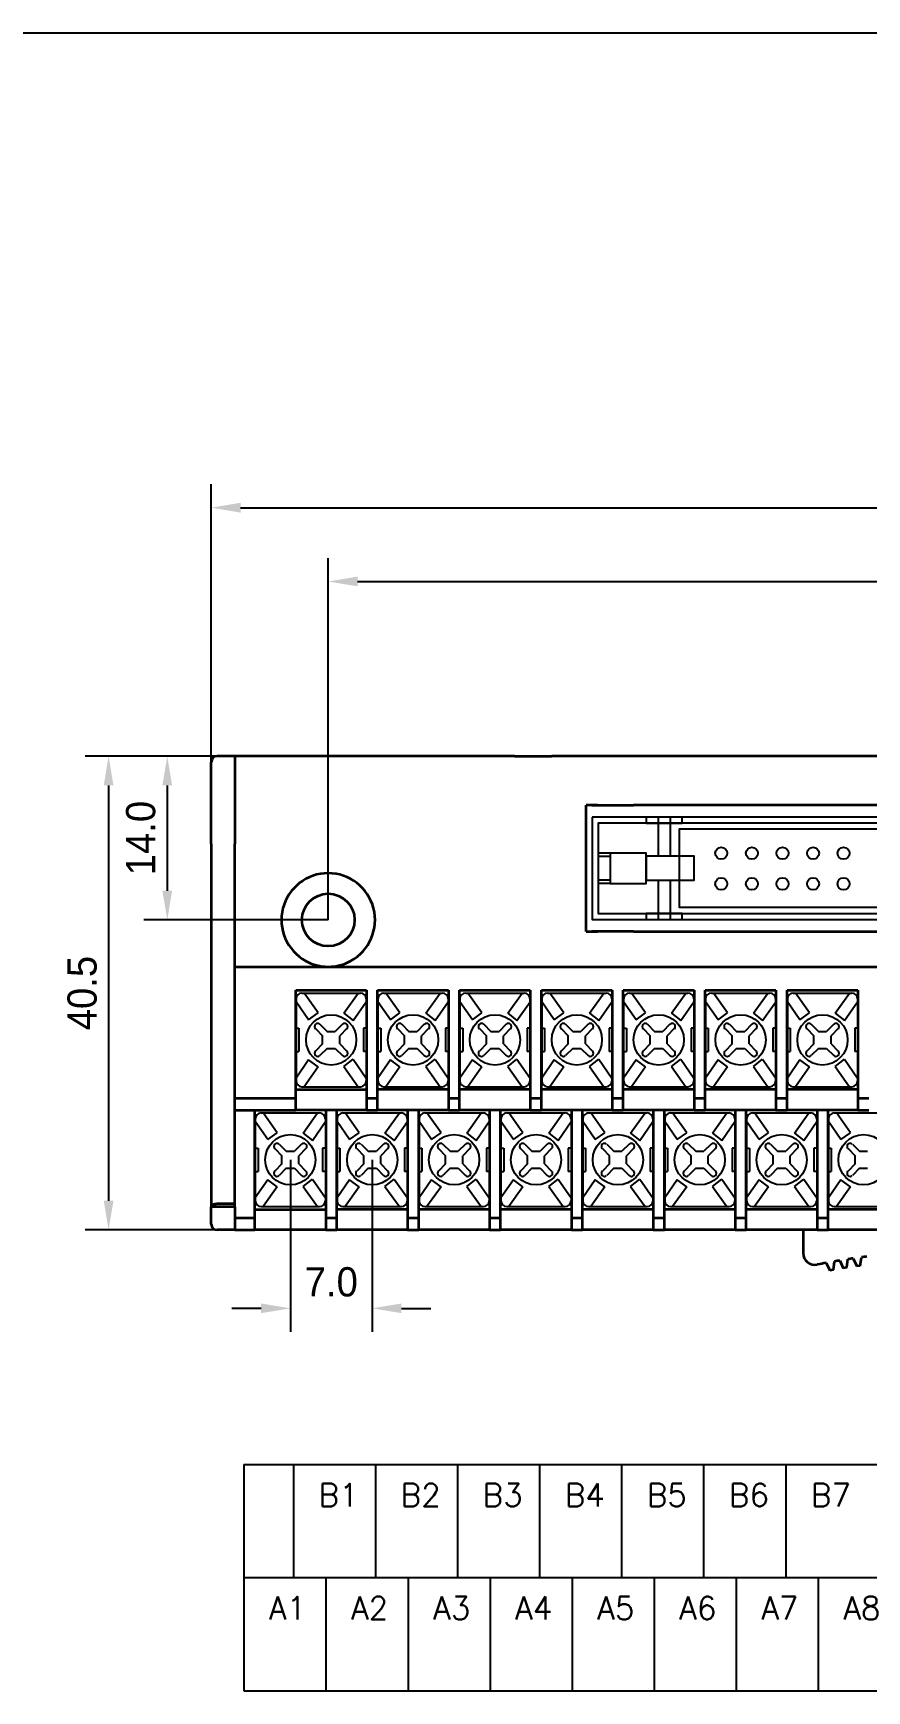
# Model space of a CAD drawing. Extents: x 295 to 2531, y 240 to 845.
# Drawn here: x 1308.7 to 1380, y 703 to 844.7 of the extents above; entities that cross this region are included whole.
import ezdxf

# ---------------------------------------------------------------- set-up
doc = ezdxf.new("R2010")
doc.units = 0
doc.header["$LTSCALE"] = 0.1
doc.layers.get('0').update_dxf_attribs({"linetype": 'CONTINUOUS'})
doc.layers.get('DEFPOINTS').update_dxf_attribs({"linetype": 'CONTINUOUS'})
doc.layers.add('S', color=3, linetype='CONTINUOUS')
doc.layers.add('SHEET', color=7, linetype='CONTINUOUS')
doc.layers.add('가시적인 것(ISO)', color=7, linetype='CONTINUOUS', lineweight=35)
doc.styles.get("Standard").update_dxf_attribs({"font": 'simplex.shx', "width": 0.9})
doc.styles.add('주 문자 (ISO)', font='')
doc.styles.get('주 문자 (ISO)').set_extended_font_data('Dotum')
doc.dimstyles.new('기본값 (ISO)', dxfattribs={"dimtxt": 2.5, "dimasz": 2.5, "dimexe": 2, "dimexo": 0, "dimgap": 1, "dimtad": 1, "dimdec": 1, "dimrnd": 1e-08, "dimzin": 0, "dimdsep": 46, "dimtxsty": '주 문자 (ISO)', "dimcen": 0.09, "dimdle": 10, "dimclrd": 1, "dimclre": 1, "dimclrt": 256, "dimadec": 1, "dimazin": 0, "dimtfac": 0.6, "dimtofl": 0, "dimtmove": 0, "dimatfit": 3, "dimfxl": 1, "dimtolj": 1, "dimtzin": 0, "dimlwd": -1, "dimlwe": -1, "dimarcsym": 0})

# ---------------------------------------------------------------- blocks, each defined once
blk = doc.blocks.new('*D52')
at = {"color": 1, "transparency": 16777216}
for p, q in [((1333.94, 768.85), (1333.94, 799.78)), ((1442.96, 768.85), (1442.96, 799.78)), ((1336.44, 797.78), (1440.46, 797.78))]:
    blk.add_line(p, q, dxfattribs=at)
for points in [[(1336.44, 798.2), (1336.44, 797.37), (1333.94, 797.78)], [(1440.46, 798.2), (1440.46, 797.37), (1442.96, 797.78)]]:
    blk.add_solid(points, dxfattribs=at)
at = {"layer": 'DEFPOINTS', "color": 0, "transparency": 16777216}
for p in [(1442.96, 797.78), (1333.94, 768.85), (1442.96, 768.85)]:
    blk.add_point(p, dxfattribs=at)
at = {"transparency": 16777216, "insert": (1388.45, 800.04), "char_height": 2.5, "attachment_point": 5, "style": '주 문자 (ISO)'}
blk.add_mtext('\\A1;109.0', dxfattribs=at)
blk = doc.blocks.new('*D53')
at = {"color": 1, "transparency": 16777216}
for p, q in [((1323.94, 782.35), (1323.94, 806.09)), ((1452.96, 782.35), (1452.96, 806.09)), ((1326.44, 804.09), (1450.46, 804.09))]:
    blk.add_line(p, q, dxfattribs=at)
for points in [[(1326.44, 804.51), (1326.44, 803.67), (1323.94, 804.09)], [(1450.46, 804.51), (1450.46, 803.67), (1452.96, 804.09)]]:
    blk.add_solid(points, dxfattribs=at)
at = {"layer": 'DEFPOINTS', "color": 0, "transparency": 16777216}
for p in [(1452.96, 804.09), (1323.94, 782.35), (1452.96, 782.35)]:
    blk.add_point(p, dxfattribs=at)
at = {"transparency": 16777216, "insert": (1388.45, 806.34), "char_height": 2.5, "attachment_point": 5, "style": '주 문자 (ISO)'}
blk.add_mtext('\\A1;129.0', dxfattribs=at)
blk = doc.blocks.new('*D57')
at = {"color": 1, "transparency": 16777216}
for p, q in [((1330.7, 748.35), (1330.7, 733.65)), ((1337.7, 748.35), (1337.7, 733.65)), ((1328.2, 735.65), (1325.7, 735.65)), ((1340.2, 735.65), (1342.7, 735.65))]:
    blk.add_line(p, q, dxfattribs=at)
for points in [[(1328.2, 736.07), (1328.2, 735.24), (1330.7, 735.65)], [(1340.2, 736.07), (1340.2, 735.24), (1337.7, 735.65)]]:
    blk.add_solid(points, dxfattribs=at)
at = {"layer": 'DEFPOINTS', "color": 0, "transparency": 16777216}
for p in [(1330.7, 748.35), (1337.7, 748.35), (1337.7, 735.65)]:
    blk.add_point(p, dxfattribs=at)
at = {"transparency": 16777216, "insert": (1334.2, 737.9), "char_height": 2.5, "attachment_point": 5, "style": '주 문자 (ISO)'}
blk.add_mtext('\\A1;7.0', dxfattribs=at)
blk = doc.blocks.new('*D61')
at = {"color": 1, "transparency": 16777216}
for p, q in [((1324.44, 782.85), (1313.16, 782.85)), ((1315.16, 780.35), (1315.16, 744.85)), ((1324.44, 742.35), (1313.16, 742.35))]:
    blk.add_line(p, q, dxfattribs=at)
for points in [[(1314.75, 780.35), (1315.58, 780.35), (1315.16, 782.85)], [(1314.75, 744.85), (1315.58, 744.85), (1315.16, 742.35)]]:
    blk.add_solid(points, dxfattribs=at)
at = {"layer": 'DEFPOINTS', "color": 0, "transparency": 16777216}
for p in [(1324.44, 782.85), (1315.16, 742.35), (1324.44, 742.35)]:
    blk.add_point(p, dxfattribs=at)
at = {"transparency": 16777216, "insert": (1312.91, 762.6), "char_height": 2.5, "attachment_point": 5, "rotation": 90, "style": '주 문자 (ISO)'}
blk.add_mtext('\\A1;40.5', dxfattribs=at)
blk = doc.blocks.new('*D62')
at = {"color": 1, "transparency": 16777216}
for p, q in [((1324.44, 782.85), (1318.18, 782.85)), ((1320.18, 780.35), (1320.18, 771.35)), ((1333.94, 768.85), (1318.18, 768.85))]:
    blk.add_line(p, q, dxfattribs=at)
for points in [[(1319.76, 780.35), (1320.59, 780.35), (1320.18, 782.85)], [(1319.76, 771.35), (1320.59, 771.35), (1320.18, 768.85)]]:
    blk.add_solid(points, dxfattribs=at)
at = {"layer": 'DEFPOINTS', "color": 0, "transparency": 16777216}
for p in [(1324.44, 782.85), (1320.18, 768.85), (1333.94, 768.85)]:
    blk.add_point(p, dxfattribs=at)
at = {"transparency": 16777216, "insert": (1317.92, 775.85), "char_height": 2.5, "attachment_point": 5, "rotation": 90, "style": '주 문자 (ISO)'}
blk.add_mtext('\\A1;14.0', dxfattribs=at)

msp = doc.modelspace()

# ---------------------------------------------------------------- linework, layer by layer
at = {"color": 7}
for p, q in [((1362.14, 777.64), (1362.14, 774.3)), ((1363.17, 777.64), (1363.17, 774.3)), ((1358.03, 774.55), (1357, 774.55)), ((1358.03, 771.98), (1357, 771.98)), ((1362.14, 772.24), (1362.14, 768.9)), ((1363.17, 772.24), (1363.17, 768.9)), ((1331.69, 762.6), (1336.69, 762.6)), ((1333.07, 760.91), (1331.87, 762.6)), ((1335.28, 760.87), (1336.51, 762.6)), ((1338.69, 762.6), (1343.69, 762.6)), ((1340.07, 760.91), (1338.87, 762.6)), ((1342.28, 760.87), (1343.51, 762.6)), ((1345.69, 762.6), (1350.69, 762.6)), ((1347.07, 760.91), (1345.87, 762.6)), ((1349.28, 760.87), (1350.51, 762.6)), ((1352.69, 762.6), (1357.69, 762.6)), ((1354.07, 760.91), (1352.87, 762.6)), ((1356.28, 760.87), (1357.51, 762.6)), ((1359.69, 762.6), (1364.69, 762.6)), ((1361.07, 760.91), (1359.87, 762.6)), ((1363.28, 760.87), (1364.51, 762.6)), ((1366.69, 762.6), (1371.69, 762.6)), ((1368.07, 760.91), (1366.87, 762.6)), ((1370.28, 760.87), (1371.51, 762.6)), ((1373.69, 762.6), (1378.69, 762.6)), ((1375.07, 760.91), (1373.87, 762.6)), ((1377.28, 760.87), (1378.51, 762.6)), ((1331.19, 762.1), (1331.19, 755.1)), ((1332.26, 760.32), (1331.19, 761.86)), ((1336.07, 760.26), (1337.19, 761.86)), ((1337.19, 762.1), (1337.19, 755.1)), ((1338.19, 762.1), (1338.19, 755.1)), ((1339.26, 760.32), (1338.19, 761.86)), ((1343.07, 760.26), (1344.19, 761.86)), ((1344.19, 762.1), (1344.19, 755.1)), ((1345.19, 762.1), (1345.19, 755.1)), ((1346.26, 760.32), (1345.19, 761.86)), ((1350.07, 760.26), (1351.19, 761.86)), ((1351.19, 762.1), (1351.19, 755.1)), ((1352.19, 762.1), (1352.19, 755.1)), ((1353.26, 760.32), (1352.19, 761.86)), ((1357.07, 760.26), (1358.19, 761.86)), ((1358.19, 762.1), (1358.19, 755.1)), ((1359.19, 762.1), (1359.19, 755.1)), ((1360.26, 760.32), (1359.19, 761.86)), ((1364.07, 760.26), (1365.19, 761.86)), ((1365.19, 762.1), (1365.19, 755.1)), ((1366.19, 762.1), (1366.19, 755.1)), ((1367.26, 760.32), (1366.19, 761.86)), ((1371.07, 760.26), (1372.19, 761.86)), ((1372.19, 762.1), (1372.19, 755.1)), ((1373.19, 762.1), (1373.19, 755.1)), ((1374.26, 760.32), (1373.19, 761.86)), ((1378.07, 760.26), (1379.19, 761.86)), ((1379.19, 762.1), (1379.19, 755.1)), ((1332.86, 759.56), (1333.46, 758.95)), ((1333.23, 759.93), (1333.84, 759.33)), ((1335.15, 759.93), (1334.54, 759.33)), ((1335.52, 759.56), (1334.92, 758.95)), ((1339.86, 759.56), (1340.46, 758.95)), ((1340.23, 759.93), (1340.84, 759.33)), ((1342.15, 759.93), (1341.54, 759.33)), ((1342.52, 759.56), (1341.92, 758.95)), ((1346.86, 759.56), (1347.46, 758.95)), ((1347.23, 759.93), (1347.84, 759.33)), ((1349.15, 759.93), (1348.54, 759.33)), ((1349.52, 759.56), (1348.92, 758.95)), ((1353.86, 759.56), (1354.46, 758.95)), ((1354.23, 759.93), (1354.84, 759.33)), ((1356.15, 759.93), (1355.54, 759.33)), ((1356.52, 759.56), (1355.92, 758.95)), ((1360.86, 759.56), (1361.46, 758.95)), ((1361.23, 759.93), (1361.84, 759.33)), ((1363.15, 759.93), (1362.54, 759.33)), ((1363.52, 759.56), (1362.92, 758.95)), ((1367.86, 759.56), (1368.46, 758.95)), ((1368.23, 759.93), (1368.84, 759.33)), ((1370.15, 759.93), (1369.54, 759.33)), ((1370.52, 759.56), (1369.92, 758.95)), ((1374.86, 759.56), (1375.46, 758.95)), ((1375.23, 759.93), (1375.84, 759.33)), ((1377.15, 759.93), (1376.54, 759.33)), ((1377.52, 759.56), (1376.92, 758.95)), ((1333.46, 758.25), (1332.86, 757.64)), ((1333.46, 758.25), (1333.46, 758.95)), ((1333.84, 759.33), (1334.54, 759.33)), ((1334.92, 758.25), (1334.92, 758.95)), ((1334.92, 758.25), (1335.52, 757.64)), ((1340.46, 758.25), (1339.86, 757.64)), ((1340.46, 758.25), (1340.46, 758.95)), ((1340.84, 759.33), (1341.54, 759.33)), ((1341.92, 758.25), (1341.92, 758.95)), ((1341.92, 758.25), (1342.52, 757.64)), ((1347.46, 758.25), (1346.86, 757.64)), ((1347.46, 758.25), (1347.46, 758.95)), ((1347.84, 759.33), (1348.54, 759.33)), ((1348.92, 758.25), (1348.92, 758.95)), ((1348.92, 758.25), (1349.52, 757.64)), ((1354.46, 758.25), (1353.86, 757.64)), ((1354.46, 758.25), (1354.46, 758.95)), ((1354.84, 759.33), (1355.54, 759.33)), ((1355.92, 758.25), (1355.92, 758.95)), ((1355.92, 758.25), (1356.52, 757.64)), ((1361.46, 758.25), (1360.86, 757.64)), ((1361.46, 758.25), (1361.46, 758.95)), ((1361.84, 759.33), (1362.54, 759.33)), ((1362.92, 758.25), (1362.92, 758.95)), ((1362.92, 758.25), (1363.52, 757.64)), ((1368.46, 758.25), (1367.86, 757.64)), ((1368.46, 758.25), (1368.46, 758.95)), ((1368.84, 759.33), (1369.54, 759.33)), ((1369.92, 758.25), (1369.92, 758.95)), ((1369.92, 758.25), (1370.52, 757.64)), ((1375.46, 758.25), (1374.86, 757.64)), ((1375.46, 758.25), (1375.46, 758.95)), ((1375.84, 759.33), (1376.54, 759.33)), ((1376.92, 758.25), (1376.92, 758.95)), ((1376.92, 758.25), (1377.52, 757.64)), ((1332.26, 756.88), (1331.19, 755.34)), ((1333.84, 757.87), (1333.23, 757.27)), ((1333.84, 757.87), (1334.54, 757.87)), ((1334.54, 757.87), (1335.15, 757.27)), ((1336.07, 756.94), (1337.19, 755.34)), ((1339.26, 756.88), (1338.19, 755.34)), ((1340.84, 757.87), (1340.23, 757.27)), ((1340.84, 757.87), (1341.54, 757.87)), ((1341.54, 757.87), (1342.15, 757.27)), ((1343.07, 756.94), (1344.19, 755.34)), ((1346.26, 756.88), (1345.19, 755.34)), ((1347.84, 757.87), (1347.23, 757.27)), ((1347.84, 757.87), (1348.54, 757.87)), ((1348.54, 757.87), (1349.15, 757.27)), ((1350.07, 756.94), (1351.19, 755.34)), ((1353.26, 756.88), (1352.19, 755.34)), ((1354.84, 757.87), (1354.23, 757.27)), ((1354.84, 757.87), (1355.54, 757.87)), ((1355.54, 757.87), (1356.15, 757.27)), ((1357.07, 756.94), (1358.19, 755.34)), ((1360.26, 756.88), (1359.19, 755.34)), ((1361.84, 757.87), (1361.23, 757.27)), ((1361.84, 757.87), (1362.54, 757.87)), ((1362.54, 757.87), (1363.15, 757.27)), ((1364.07, 756.94), (1365.19, 755.34)), ((1367.26, 756.88), (1366.19, 755.34)), ((1368.84, 757.87), (1368.23, 757.27)), ((1368.84, 757.87), (1369.54, 757.87)), ((1369.54, 757.87), (1370.15, 757.27)), ((1371.07, 756.94), (1372.19, 755.34)), ((1374.26, 756.88), (1373.19, 755.34)), ((1375.84, 757.87), (1375.23, 757.27)), ((1375.84, 757.87), (1376.54, 757.87)), ((1376.54, 757.87), (1377.15, 757.27)), ((1378.07, 756.94), (1379.19, 755.34)), ((1333.07, 756.29), (1331.87, 754.6)), ((1335.28, 756.32), (1336.51, 754.6)), ((1340.07, 756.29), (1338.87, 754.6)), ((1342.28, 756.32), (1343.51, 754.6)), ((1347.07, 756.29), (1345.87, 754.6)), ((1349.28, 756.32), (1350.51, 754.6)), ((1354.07, 756.29), (1352.87, 754.6)), ((1356.28, 756.32), (1357.51, 754.6)), ((1361.07, 756.29), (1359.87, 754.6)), ((1363.28, 756.32), (1364.51, 754.6)), ((1368.07, 756.29), (1366.87, 754.6)), ((1370.28, 756.32), (1371.51, 754.6)), ((1375.07, 756.29), (1373.87, 754.6)), ((1377.28, 756.32), (1378.51, 754.6)), ((1331.69, 754.6), (1336.69, 754.6)), ((1338.69, 754.6), (1343.69, 754.6)), ((1345.69, 754.6), (1350.69, 754.6)), ((1352.69, 754.6), (1357.69, 754.6)), ((1359.69, 754.6), (1364.69, 754.6)), ((1366.69, 754.6), (1371.69, 754.6)), ((1373.69, 754.6), (1378.69, 754.6)), ((1327.7, 751.85), (1327.7, 744.85)), ((1328.77, 750.07), (1327.7, 751.61)), ((1328.2, 752.35), (1333.2, 752.35)), ((1329.58, 750.66), (1328.38, 752.35)), ((1331.79, 750.62), (1333.02, 752.35)), ((1332.58, 750.01), (1333.7, 751.61)), ((1333.7, 751.85), (1333.7, 744.85)), ((1334.7, 751.85), (1334.7, 744.85)), ((1335.77, 750.07), (1334.7, 751.61)), ((1335.2, 752.35), (1340.2, 752.35)), ((1336.58, 750.66), (1335.38, 752.35)), ((1338.79, 750.62), (1340.02, 752.35)), ((1339.58, 750.01), (1340.7, 751.61)), ((1340.7, 751.85), (1340.7, 744.85)), ((1341.7, 751.85), (1341.7, 744.85)), ((1342.77, 750.07), (1341.7, 751.61)), ((1342.2, 752.35), (1347.2, 752.35)), ((1343.58, 750.66), (1342.38, 752.35)), ((1345.79, 750.62), (1347.02, 752.35)), ((1346.58, 750.01), (1347.7, 751.61)), ((1347.7, 751.85), (1347.7, 744.85)), ((1348.7, 751.85), (1348.7, 744.85)), ((1349.77, 750.07), (1348.7, 751.61)), ((1349.2, 752.35), (1354.2, 752.35)), ((1350.58, 750.66), (1349.38, 752.35)), ((1352.79, 750.62), (1354.02, 752.35)), ((1353.58, 750.01), (1354.7, 751.61)), ((1354.7, 751.85), (1354.7, 744.85)), ((1355.7, 751.85), (1355.7, 744.85)), ((1356.77, 750.07), (1355.7, 751.61)), ((1356.2, 752.35), (1361.2, 752.35)), ((1357.58, 750.66), (1356.38, 752.35)), ((1359.79, 750.62), (1361.02, 752.35)), ((1360.58, 750.01), (1361.7, 751.61)), ((1361.7, 751.85), (1361.7, 744.85)), ((1362.7, 751.85), (1362.7, 744.85)), ((1363.77, 750.07), (1362.7, 751.61)), ((1363.2, 752.35), (1368.2, 752.35)), ((1364.58, 750.66), (1363.38, 752.35)), ((1366.79, 750.62), (1368.02, 752.35)), ((1367.58, 750.01), (1368.7, 751.61)), ((1368.7, 751.85), (1368.7, 744.85)), ((1369.7, 751.85), (1369.7, 744.85)), ((1370.77, 750.07), (1369.7, 751.61)), ((1370.2, 752.35), (1375.2, 752.35)), ((1371.58, 750.66), (1370.38, 752.35)), ((1373.79, 750.62), (1375.02, 752.35)), ((1374.58, 750.01), (1375.7, 751.61)), ((1375.7, 751.85), (1375.7, 744.85)), ((1376.7, 751.85), (1376.7, 744.85)), ((1377.77, 750.07), (1376.7, 751.61)), ((1377.2, 752.35), (1382.2, 752.35)), ((1378.58, 750.66), (1377.38, 752.35)), ((1329.74, 749.68), (1330.35, 749.08)), ((1331.66, 749.68), (1331.05, 749.08)), ((1336.74, 749.68), (1337.35, 749.08)), ((1338.66, 749.68), (1338.05, 749.08)), ((1343.74, 749.68), (1344.35, 749.08)), ((1345.66, 749.68), (1345.05, 749.08)), ((1350.74, 749.68), (1351.35, 749.08)), ((1352.66, 749.68), (1352.05, 749.08)), ((1357.74, 749.68), (1358.35, 749.08)), ((1359.66, 749.68), (1359.05, 749.08)), ((1364.74, 749.68), (1365.35, 749.08)), ((1366.66, 749.68), (1366.05, 749.08)), ((1371.74, 749.68), (1372.35, 749.08)), ((1373.66, 749.68), (1373.05, 749.08)), ((1378.74, 749.68), (1379.35, 749.08)), ((1329.37, 749.31), (1329.97, 748.7)), ((1329.97, 748), (1329.97, 748.7)), ((1330.35, 749.08), (1331.05, 749.08)), ((1332.03, 749.31), (1331.43, 748.7)), ((1331.43, 748), (1331.43, 748.7)), ((1336.37, 749.31), (1336.97, 748.7)), ((1336.97, 748), (1336.97, 748.7)), ((1337.35, 749.08), (1338.05, 749.08)), ((1339.03, 749.31), (1338.43, 748.7)), ((1338.43, 748), (1338.43, 748.7)), ((1343.37, 749.31), (1343.97, 748.7)), ((1343.97, 748), (1343.97, 748.7)), ((1344.35, 749.08), (1345.05, 749.08)), ((1346.03, 749.31), (1345.43, 748.7)), ((1345.43, 748), (1345.43, 748.7)), ((1350.37, 749.31), (1350.97, 748.7)), ((1350.97, 748), (1350.97, 748.7)), ((1351.35, 749.08), (1352.05, 749.08)), ((1353.03, 749.31), (1352.43, 748.7)), ((1352.43, 748), (1352.43, 748.7)), ((1357.37, 749.31), (1357.97, 748.7)), ((1357.97, 748), (1357.97, 748.7)), ((1358.35, 749.08), (1359.05, 749.08)), ((1360.03, 749.31), (1359.43, 748.7)), ((1359.43, 748), (1359.43, 748.7)), ((1364.37, 749.31), (1364.97, 748.7)), ((1364.97, 748), (1364.97, 748.7)), ((1365.35, 749.08), (1366.05, 749.08)), ((1367.03, 749.31), (1366.43, 748.7)), ((1366.43, 748), (1366.43, 748.7)), ((1371.37, 749.31), (1371.97, 748.7)), ((1371.97, 748), (1371.97, 748.7)), ((1372.35, 749.08), (1373.05, 749.08)), ((1374.03, 749.31), (1373.43, 748.7)), ((1373.43, 748), (1373.43, 748.7)), ((1378.37, 749.31), (1378.97, 748.7)), ((1378.97, 748), (1378.97, 748.7)), ((1379.35, 749.08), (1380.05, 749.08)), ((1329.97, 748), (1329.37, 747.39)), ((1330.35, 747.62), (1329.74, 747.02)), ((1330.35, 747.62), (1331.05, 747.62)), ((1331.05, 747.62), (1331.66, 747.02)), ((1331.43, 748), (1332.03, 747.39)), ((1336.97, 748), (1336.37, 747.39)), ((1337.35, 747.62), (1336.74, 747.02)), ((1337.35, 747.62), (1338.05, 747.62)), ((1338.05, 747.62), (1338.66, 747.02)), ((1338.43, 748), (1339.03, 747.39)), ((1343.97, 748), (1343.37, 747.39)), ((1344.35, 747.62), (1343.74, 747.02)), ((1344.35, 747.62), (1345.05, 747.62)), ((1345.05, 747.62), (1345.66, 747.02)), ((1345.43, 748), (1346.03, 747.39)), ((1350.97, 748), (1350.37, 747.39)), ((1351.35, 747.62), (1350.74, 747.02)), ((1351.35, 747.62), (1352.05, 747.62)), ((1352.05, 747.62), (1352.66, 747.02)), ((1352.43, 748), (1353.03, 747.39)), ((1357.97, 748), (1357.37, 747.39)), ((1358.35, 747.62), (1357.74, 747.02)), ((1358.35, 747.62), (1359.05, 747.62)), ((1359.05, 747.62), (1359.66, 747.02)), ((1359.43, 748), (1360.03, 747.39)), ((1364.97, 748), (1364.37, 747.39)), ((1365.35, 747.62), (1364.74, 747.02)), ((1365.35, 747.62), (1366.05, 747.62)), ((1366.05, 747.62), (1366.66, 747.02)), ((1366.43, 748), (1367.03, 747.39)), ((1371.97, 748), (1371.37, 747.39)), ((1372.35, 747.62), (1371.74, 747.02)), ((1372.35, 747.62), (1373.05, 747.62)), ((1373.05, 747.62), (1373.66, 747.02)), ((1373.43, 748), (1374.03, 747.39)), ((1378.97, 748), (1378.37, 747.39)), ((1379.35, 747.62), (1378.74, 747.02)), ((1379.35, 747.62), (1380.05, 747.62)), ((1328.77, 746.63), (1327.7, 745.09)), ((1329.58, 746.04), (1328.38, 744.35)), ((1331.79, 746.07), (1333.02, 744.35)), ((1332.58, 746.69), (1333.7, 745.09)), ((1335.77, 746.63), (1334.7, 745.09)), ((1336.58, 746.04), (1335.38, 744.35)), ((1338.79, 746.07), (1340.02, 744.35)), ((1339.58, 746.69), (1340.7, 745.09)), ((1342.77, 746.63), (1341.7, 745.09)), ((1343.58, 746.04), (1342.38, 744.35)), ((1345.79, 746.07), (1347.02, 744.35)), ((1346.58, 746.69), (1347.7, 745.09)), ((1349.77, 746.63), (1348.7, 745.09)), ((1350.58, 746.04), (1349.38, 744.35)), ((1352.79, 746.07), (1354.02, 744.35)), ((1353.58, 746.69), (1354.7, 745.09)), ((1356.77, 746.63), (1355.7, 745.09)), ((1357.58, 746.04), (1356.38, 744.35)), ((1359.79, 746.07), (1361.02, 744.35)), ((1360.58, 746.69), (1361.7, 745.09)), ((1363.77, 746.63), (1362.7, 745.09)), ((1364.58, 746.04), (1363.38, 744.35)), ((1366.79, 746.07), (1368.02, 744.35)), ((1367.58, 746.69), (1368.7, 745.09)), ((1370.77, 746.63), (1369.7, 745.09)), ((1371.58, 746.04), (1370.38, 744.35)), ((1373.79, 746.07), (1375.02, 744.35)), ((1374.58, 746.69), (1375.7, 745.09)), ((1377.77, 746.63), (1376.7, 745.09)), ((1378.58, 746.04), (1377.38, 744.35)), ((1328.2, 744.35), (1333.2, 744.35)), ((1335.2, 744.35), (1340.2, 744.35)), ((1342.2, 744.35), (1347.2, 744.35)), ((1349.2, 744.35), (1354.2, 744.35)), ((1356.2, 744.35), (1361.2, 744.35)), ((1363.2, 744.35), (1368.2, 744.35)), ((1370.2, 744.35), (1375.2, 744.35)), ((1377.2, 744.35), (1382.2, 744.35)), ((1326.73, 722.29), (1450.2, 722.29)), ((1326.73, 722.29), (1326.73, 712.62)), ((1330.96, 722.29), (1330.96, 712.62)), ((1337.98, 722.29), (1337.98, 712.62)), ((1344.99, 722.29), (1344.99, 712.62)), ((1352, 722.29), (1352, 712.62)), ((1359.02, 722.29), (1359.02, 712.62)), ((1366.03, 722.29), (1366.03, 712.62)), ((1373.05, 722.29), (1373.05, 712.62)), ((1450.2, 712.62), (1326.73, 712.62)), ((1326.73, 712.62), (1326.73, 702.95)), ((1333.74, 712.62), (1333.74, 702.95)), ((1340.76, 712.62), (1340.76, 702.95)), ((1347.77, 712.62), (1347.77, 702.95)), ((1354.78, 712.62), (1354.78, 702.95)), ((1361.8, 712.62), (1361.8, 702.95)), ((1368.81, 712.62), (1368.81, 702.95)), ((1375.83, 712.62), (1375.83, 702.95)), ((1326.73, 702.95), (1450.2, 702.95))]:
    msp.add_line(p, q, dxfattribs=at)
for p, q in [((1332.26, 760.32), (1333.07, 760.91)), ((1335.28, 760.87), (1336.07, 760.26)), ((1339.26, 760.32), (1340.07, 760.91)), ((1342.28, 760.87), (1343.07, 760.26)), ((1346.26, 760.32), (1347.07, 760.91)), ((1349.28, 760.87), (1350.07, 760.26)), ((1353.26, 760.32), (1354.07, 760.91)), ((1356.28, 760.87), (1357.07, 760.26)), ((1360.26, 760.32), (1361.07, 760.91)), ((1363.28, 760.87), (1364.07, 760.26)), ((1367.26, 760.32), (1368.07, 760.91)), ((1370.28, 760.87), (1371.07, 760.26)), ((1374.26, 760.32), (1375.07, 760.91)), ((1377.28, 760.87), (1378.07, 760.26)), ((1333.07, 756.29), (1332.26, 756.88)), ((1335.28, 756.32), (1336.07, 756.94)), ((1340.07, 756.29), (1339.26, 756.88)), ((1342.28, 756.32), (1343.07, 756.94)), ((1347.07, 756.29), (1346.26, 756.88)), ((1349.28, 756.32), (1350.07, 756.94)), ((1354.07, 756.29), (1353.26, 756.88)), ((1356.28, 756.32), (1357.07, 756.94)), ((1361.07, 756.29), (1360.26, 756.88)), ((1363.28, 756.32), (1364.07, 756.94)), ((1368.07, 756.29), (1367.26, 756.88)), ((1370.28, 756.32), (1371.07, 756.94)), ((1375.07, 756.29), (1374.26, 756.88)), ((1377.28, 756.32), (1378.07, 756.94)), ((1328.77, 750.07), (1329.58, 750.66)), ((1331.79, 750.62), (1332.58, 750.01)), ((1335.77, 750.07), (1336.58, 750.66)), ((1338.79, 750.62), (1339.58, 750.01)), ((1342.77, 750.07), (1343.58, 750.66)), ((1345.79, 750.62), (1346.58, 750.01)), ((1349.77, 750.07), (1350.58, 750.66)), ((1352.79, 750.62), (1353.58, 750.01)), ((1356.77, 750.07), (1357.58, 750.66)), ((1359.79, 750.62), (1360.58, 750.01)), ((1363.77, 750.07), (1364.58, 750.66)), ((1366.79, 750.62), (1367.58, 750.01)), ((1370.77, 750.07), (1371.58, 750.66)), ((1373.79, 750.62), (1374.58, 750.01)), ((1377.77, 750.07), (1378.58, 750.66)), ((1329.58, 746.04), (1328.77, 746.63)), ((1331.79, 746.07), (1332.58, 746.69)), ((1336.58, 746.04), (1335.77, 746.63)), ((1338.79, 746.07), (1339.58, 746.69)), ((1343.58, 746.04), (1342.77, 746.63)), ((1345.79, 746.07), (1346.58, 746.69)), ((1350.58, 746.04), (1349.77, 746.63)), ((1352.79, 746.07), (1353.58, 746.69)), ((1357.58, 746.04), (1356.77, 746.63)), ((1359.79, 746.07), (1360.58, 746.69)), ((1364.58, 746.04), (1363.77, 746.63)), ((1366.79, 746.07), (1367.58, 746.69)), ((1371.58, 746.04), (1370.77, 746.63)), ((1373.79, 746.07), (1374.58, 746.69)), ((1378.58, 746.04), (1377.77, 746.63))]:
    msp.add_line(p, q)
for points in [[(1356.49, 777.64), (1356.49, 768.9), (1420.65, 768.9), (1420.65, 777.64)], [(1361.12, 777.64), (1361.12, 777.13), (1364.2, 777.13), (1364.2, 777.64)], [(1358.03, 774.55), (1358.03, 771.98), (1361.12, 771.98), (1361.12, 774.55)], [(1361.12, 774.3), (1361.12, 772.24), (1365.23, 772.24), (1365.23, 774.3)], [(1361.12, 769.41), (1361.12, 768.9), (1364.2, 768.9), (1364.2, 769.41)]]:
    msp.add_lwpolyline(points, close=True, dxfattribs=at)
for points in [[(1390.63, 769.41), (1420.14, 769.41), (1420.14, 777.13), (1357, 777.13), (1357, 769.41), (1386.51, 769.41)], [(1390.63, 769.93), (1413.19, 769.93), (1413.19, 776.61), (1363.94, 776.61), (1363.94, 769.93), (1386.51, 769.93)], [(1357, 774.3), (1358.03, 774.3), (1358.03, 772.24), (1357, 772.24)], [(1358.03, 772.17), (1358.03, 772.17)], [(1363.17, 772.17), (1363.17, 772.17)], [(1363.17, 771.28), (1363.17, 771.28)]]:
    msp.add_lwpolyline(points, dxfattribs=at)
for centre, radius in [((1367.54, 774.55), 0.514), ((1370.16, 774.55), 0.514), ((1372.77, 774.55), 0.514), ((1375.38, 774.55), 0.514), ((1377.99, 774.55), 0.514), ((1367.54, 771.94), 0.514), ((1370.16, 771.94), 0.514), ((1372.77, 771.94), 0.514), ((1375.38, 771.94), 0.514), ((1377.99, 771.94), 0.514), ((1334.19, 758.6), 2.15), ((1341.19, 758.6), 2.15), ((1348.19, 758.6), 2.15), ((1355.19, 758.6), 2.15), ((1362.19, 758.6), 2.15), ((1369.19, 758.6), 2.15), ((1376.19, 758.6), 2.15), ((1330.7, 748.35), 2.15), ((1337.7, 748.35), 2.15), ((1344.7, 748.35), 2.15), ((1351.7, 748.35), 2.15), ((1358.7, 748.35), 2.15), ((1365.7, 748.35), 2.15), ((1372.7, 748.35), 2.15), ((1379.7, 748.35), 2.15)]:
    msp.add_circle(centre, radius, dxfattribs=at)
for centre, radius, start, end in [((1331.69, 762.1), 0.5, 90, 180), ((1336.69, 762.1), 0.5, 0, 90), ((1338.69, 762.1), 0.5, 90, 180), ((1343.69, 762.1), 0.5, 0, 90), ((1345.69, 762.1), 0.5, 90, 180), ((1350.69, 762.1), 0.5, 0, 90), ((1352.69, 762.1), 0.5, 90, 180), ((1357.69, 762.1), 0.5, 0, 90), ((1359.69, 762.1), 0.5, 90, 180), ((1364.69, 762.1), 0.5, 0, 90), ((1366.69, 762.1), 0.5, 90, 180), ((1371.69, 762.1), 0.5, 0, 90), ((1373.69, 762.1), 0.5, 90, 180), ((1378.69, 762.1), 0.5, 0, 90), ((1333.04, 759.74), 0.265, 45, 225), ((1335.34, 759.74), 0.265, 315, 135), ((1340.04, 759.74), 0.265, 45, 225), ((1342.34, 759.74), 0.265, 315, 135), ((1347.04, 759.74), 0.265, 45, 225), ((1349.34, 759.74), 0.265, 315, 135), ((1354.04, 759.74), 0.265, 45, 225), ((1356.34, 759.74), 0.265, 315, 135), ((1361.04, 759.74), 0.265, 45, 225), ((1363.34, 759.74), 0.265, 315, 135), ((1368.04, 759.74), 0.265, 45, 225), ((1370.34, 759.74), 0.265, 315, 135), ((1375.04, 759.74), 0.265, 45, 225), ((1377.34, 759.74), 0.265, 315, 135), ((1333.04, 757.45), 0.265, 135, 315), ((1335.34, 757.45), 0.265, 225, 45), ((1340.04, 757.45), 0.265, 135, 315), ((1342.34, 757.45), 0.265, 225, 45), ((1347.04, 757.45), 0.265, 135, 315), ((1349.34, 757.45), 0.265, 225, 45), ((1354.04, 757.45), 0.265, 135, 315), ((1356.34, 757.45), 0.265, 225, 45), ((1361.04, 757.45), 0.265, 135, 315), ((1363.34, 757.45), 0.265, 225, 45), ((1368.04, 757.45), 0.265, 135, 315), ((1370.34, 757.45), 0.265, 225, 45), ((1375.04, 757.45), 0.265, 135, 315), ((1377.34, 757.45), 0.265, 225, 45), ((1331.69, 755.1), 0.5, 180, 270), ((1336.69, 755.1), 0.5, 270, 0), ((1338.69, 755.1), 0.5, 180, 270), ((1343.69, 755.1), 0.5, 270, 0), ((1345.69, 755.1), 0.5, 180, 270), ((1350.69, 755.1), 0.5, 270, 0), ((1352.69, 755.1), 0.5, 180, 270), ((1357.69, 755.1), 0.5, 270, 0), ((1359.69, 755.1), 0.5, 180, 270), ((1364.69, 755.1), 0.5, 270, 0), ((1366.69, 755.1), 0.5, 180, 270), ((1371.69, 755.1), 0.5, 270, 0), ((1373.69, 755.1), 0.5, 180, 270), ((1378.69, 755.1), 0.5, 270, 0), ((1328.2, 751.85), 0.5, 90, 180), ((1333.2, 751.85), 0.5, 0, 90), ((1335.2, 751.85), 0.5, 90, 180), ((1340.2, 751.85), 0.5, 0, 90), ((1342.2, 751.85), 0.5, 90, 180), ((1347.2, 751.85), 0.5, 0, 90), ((1349.2, 751.85), 0.5, 90, 180), ((1354.2, 751.85), 0.5, 0, 90), ((1356.2, 751.85), 0.5, 90, 180), ((1361.2, 751.85), 0.5, 0, 90), ((1363.2, 751.85), 0.5, 90, 180), ((1368.2, 751.85), 0.5, 0, 90), ((1370.2, 751.85), 0.5, 90, 180), ((1375.2, 751.85), 0.5, 0, 90), ((1377.2, 751.85), 0.5, 90, 180), ((1329.55, 749.49), 0.265, 45, 225), ((1331.85, 749.49), 0.265, 315, 135), ((1336.55, 749.49), 0.265, 45, 225), ((1338.85, 749.49), 0.265, 315, 135), ((1343.55, 749.49), 0.265, 45, 225), ((1345.85, 749.49), 0.265, 315, 135), ((1350.55, 749.49), 0.265, 45, 225), ((1352.85, 749.49), 0.265, 315, 135), ((1357.55, 749.49), 0.265, 45, 225), ((1359.85, 749.49), 0.265, 315, 135), ((1364.55, 749.49), 0.265, 45, 225), ((1366.85, 749.49), 0.265, 315, 135), ((1371.55, 749.49), 0.265, 45, 225), ((1373.85, 749.49), 0.265, 315, 135), ((1378.55, 749.49), 0.265, 45, 225), ((1329.55, 747.2), 0.265, 135, 315), ((1331.85, 747.2), 0.265, 225, 45), ((1336.55, 747.2), 0.265, 135, 315), ((1338.85, 747.2), 0.265, 225, 45), ((1343.55, 747.2), 0.265, 135, 315), ((1345.85, 747.2), 0.265, 225, 45), ((1350.55, 747.2), 0.265, 135, 315), ((1352.85, 747.2), 0.265, 225, 45), ((1357.55, 747.2), 0.265, 135, 315), ((1359.85, 747.2), 0.265, 225, 45), ((1364.55, 747.2), 0.265, 135, 315), ((1366.85, 747.2), 0.265, 225, 45), ((1371.55, 747.2), 0.265, 135, 315), ((1373.85, 747.2), 0.265, 225, 45), ((1378.55, 747.2), 0.265, 135, 315), ((1328.2, 744.85), 0.5, 180, 270), ((1333.2, 744.85), 0.5, 270, 0), ((1335.2, 744.85), 0.5, 180, 270), ((1340.2, 744.85), 0.5, 270, 0), ((1342.2, 744.85), 0.5, 180, 270), ((1347.2, 744.85), 0.5, 270, 0), ((1349.2, 744.85), 0.5, 180, 270), ((1354.2, 744.85), 0.5, 270, 0), ((1356.2, 744.85), 0.5, 180, 270), ((1361.2, 744.85), 0.5, 270, 0), ((1363.2, 744.85), 0.5, 180, 270), ((1368.2, 744.85), 0.5, 270, 0), ((1370.2, 744.85), 0.5, 180, 270), ((1375.2, 744.85), 0.5, 270, 0), ((1377.2, 744.85), 0.5, 180, 270)]:
    msp.add_arc(centre, radius, start, end, dxfattribs=at)
at = {"layer": 'S', "color": 0}
for p, q in [((1331.16, 759.6), (1331.43, 759.6)), ((1331.43, 759.6), (1331.43, 757.6)), ((1337.21, 759.6), (1336.95, 759.6)), ((1336.95, 759.6), (1336.95, 757.6)), ((1338.16, 759.6), (1338.43, 759.6)), ((1338.43, 759.6), (1338.43, 757.6)), ((1344.21, 759.6), (1343.95, 759.6)), ((1343.95, 759.6), (1343.95, 757.6)), ((1345.16, 759.6), (1345.43, 759.6)), ((1345.43, 759.6), (1345.43, 757.6)), ((1351.21, 759.6), (1350.95, 759.6)), ((1350.95, 759.6), (1350.95, 757.6)), ((1352.16, 759.6), (1352.43, 759.6)), ((1352.43, 759.6), (1352.43, 757.6)), ((1358.21, 759.6), (1357.95, 759.6)), ((1357.95, 759.6), (1357.95, 757.6)), ((1359.16, 759.6), (1359.43, 759.6)), ((1359.43, 759.6), (1359.43, 757.6)), ((1365.21, 759.6), (1364.95, 759.6)), ((1364.95, 759.6), (1364.95, 757.6)), ((1366.16, 759.6), (1366.43, 759.6)), ((1366.43, 759.6), (1366.43, 757.6)), ((1372.21, 759.6), (1371.95, 759.6)), ((1371.95, 759.6), (1371.95, 757.6)), ((1373.16, 759.6), (1373.43, 759.6)), ((1373.43, 759.6), (1373.43, 757.6)), ((1379.21, 759.6), (1378.95, 759.6)), ((1378.95, 759.6), (1378.95, 757.6)), ((1331.16, 757.6), (1331.43, 757.6)), ((1337.21, 757.6), (1336.95, 757.6)), ((1338.16, 757.6), (1338.43, 757.6)), ((1344.21, 757.6), (1343.95, 757.6)), ((1345.16, 757.6), (1345.43, 757.6)), ((1351.21, 757.6), (1350.95, 757.6)), ((1352.16, 757.6), (1352.43, 757.6)), ((1358.21, 757.6), (1357.95, 757.6)), ((1359.16, 757.6), (1359.43, 757.6)), ((1365.21, 757.6), (1364.95, 757.6)), ((1366.16, 757.6), (1366.43, 757.6)), ((1372.21, 757.6), (1371.95, 757.6)), ((1373.16, 757.6), (1373.43, 757.6)), ((1379.21, 757.6), (1378.95, 757.6)), ((1327.67, 749.35), (1327.94, 749.35)), ((1327.94, 749.35), (1327.94, 747.35)), ((1333.72, 749.35), (1333.46, 749.35)), ((1333.46, 749.35), (1333.46, 747.35)), ((1334.67, 749.35), (1334.94, 749.35)), ((1334.94, 749.35), (1334.94, 747.35)), ((1340.72, 749.35), (1340.46, 749.35)), ((1340.46, 749.35), (1340.46, 747.35)), ((1341.67, 749.35), (1341.94, 749.35)), ((1341.94, 749.35), (1341.94, 747.35)), ((1347.72, 749.35), (1347.46, 749.35)), ((1347.46, 749.35), (1347.46, 747.35)), ((1348.67, 749.35), (1348.94, 749.35)), ((1348.94, 749.35), (1348.94, 747.35)), ((1354.72, 749.35), (1354.46, 749.35)), ((1354.46, 749.35), (1354.46, 747.35)), ((1355.67, 749.35), (1355.94, 749.35)), ((1355.94, 749.35), (1355.94, 747.35)), ((1361.72, 749.35), (1361.46, 749.35)), ((1361.46, 749.35), (1361.46, 747.35)), ((1362.67, 749.35), (1362.94, 749.35)), ((1362.94, 749.35), (1362.94, 747.35)), ((1368.72, 749.35), (1368.46, 749.35)), ((1368.46, 749.35), (1368.46, 747.35)), ((1369.67, 749.35), (1369.94, 749.35)), ((1369.94, 749.35), (1369.94, 747.35)), ((1375.72, 749.35), (1375.46, 749.35)), ((1375.46, 749.35), (1375.46, 747.35)), ((1376.67, 749.35), (1376.94, 749.35)), ((1376.94, 749.35), (1376.94, 747.35)), ((1327.67, 747.35), (1327.94, 747.35)), ((1333.72, 747.35), (1333.46, 747.35)), ((1334.67, 747.35), (1334.94, 747.35)), ((1340.72, 747.35), (1340.46, 747.35)), ((1341.67, 747.35), (1341.94, 747.35)), ((1347.72, 747.35), (1347.46, 747.35)), ((1348.67, 747.35), (1348.94, 747.35)), ((1354.72, 747.35), (1354.46, 747.35)), ((1355.67, 747.35), (1355.94, 747.35)), ((1361.72, 747.35), (1361.46, 747.35)), ((1362.67, 747.35), (1362.94, 747.35)), ((1368.72, 747.35), (1368.46, 747.35)), ((1369.67, 747.35), (1369.94, 747.35)), ((1375.72, 747.35), (1375.46, 747.35)), ((1376.67, 747.35), (1376.94, 747.35))]:
    msp.add_line(p, q, dxfattribs=at)
at = {"layer": 'SHEET'}
msp.add_line((1624.78, 844.65), (1201.55, 844.65), dxfattribs=at)
at = {"layer": '가시적인 것(ISO)'}
for p, q in [((1323.94, 775.35), (1323.94, 782.35)), ((1325.94, 782.85), (1324.44, 782.85)), ((1349.87, 782.85), (1325.94, 782.85)), ((1325.94, 782.85), (1325.94, 775.35)), ((1349.87, 782.85), (1353.06, 782.85)), ((1356.13, 782.85), (1353.06, 782.85)), ((1360.02, 782.85), (1356.13, 782.85)), ((1416.87, 782.85), (1360.02, 782.85)), ((1355.99, 767.87), (1355.99, 778.67)), ((1356.95, 778.67), (1355.99, 778.67)), ((1356.48, 778.65), (1356.95, 778.67)), ((1356.48, 778.65), (1360.02, 778.65)), ((1416.87, 778.65), (1360.02, 778.65)), ((1323.94, 775.35), (1323.94, 744.39)), ((1325.94, 744.6), (1325.94, 775.35)), ((1355.99, 767.87), (1356.95, 767.87)), ((1356.95, 767.87), (1356.48, 767.85)), ((1360.02, 767.85), (1356.48, 767.85)), ((1360.02, 767.85), (1416.87, 767.85)), ((1325.94, 764.85), (1450.96, 764.85)), ((1331.16, 753.6), (1331.16, 762.85)), ((1331.16, 762.85), (1337.21, 762.85)), ((1337.21, 762.85), (1337.21, 753.6)), ((1338.16, 762.85), (1344.21, 762.85)), ((1338.16, 753.6), (1338.16, 762.85)), ((1344.21, 762.85), (1344.21, 753.6)), ((1345.16, 762.85), (1351.21, 762.85)), ((1345.16, 753.6), (1345.16, 762.85)), ((1351.21, 762.85), (1351.21, 753.6)), ((1352.16, 762.85), (1358.21, 762.85)), ((1352.16, 753.6), (1352.16, 762.85)), ((1358.21, 762.85), (1358.21, 753.6)), ((1359.16, 762.85), (1365.21, 762.85)), ((1359.16, 753.6), (1359.16, 762.85)), ((1365.21, 762.85), (1365.21, 753.6)), ((1366.16, 762.85), (1372.21, 762.85)), ((1366.16, 753.6), (1366.16, 762.85)), ((1372.21, 762.85), (1372.21, 753.6)), ((1373.16, 762.85), (1379.21, 762.85)), ((1373.16, 753.6), (1373.16, 762.85)), ((1379.21, 762.85), (1379.21, 753.6)), ((1331.16, 754.35), (1337.21, 754.35)), ((1344.21, 754.35), (1338.16, 754.35)), ((1351.21, 754.35), (1345.16, 754.35)), ((1358.21, 754.35), (1352.16, 754.35)), ((1365.21, 754.35), (1359.16, 754.35)), ((1372.21, 754.35), (1366.16, 754.35)), ((1379.21, 754.35), (1373.16, 754.35)), ((1331.16, 753.6), (1325.94, 753.6)), ((1325.94, 752.6), (1331.16, 752.6)), ((1327.67, 743.35), (1327.67, 752.6)), ((1331.16, 752.6), (1331.16, 753.6)), ((1337.21, 752.6), (1331.16, 752.6)), ((1333.72, 752.6), (1333.72, 743.35)), ((1334.67, 743.35), (1334.67, 752.6)), ((1338.16, 753.6), (1337.21, 753.6)), ((1337.21, 753.6), (1337.21, 752.6)), ((1337.21, 752.6), (1338.16, 752.6)), ((1338.16, 752.6), (1338.16, 753.6)), ((1344.21, 752.6), (1338.16, 752.6)), ((1340.72, 752.6), (1340.72, 743.35)), ((1341.67, 743.35), (1341.67, 752.6)), ((1345.16, 753.6), (1344.21, 753.6)), ((1344.21, 753.6), (1344.21, 752.6)), ((1344.21, 752.6), (1345.16, 752.6)), ((1345.16, 752.6), (1345.16, 753.6)), ((1351.21, 752.6), (1345.16, 752.6)), ((1347.72, 752.6), (1347.72, 743.35)), ((1348.67, 743.35), (1348.67, 752.6)), ((1352.16, 753.6), (1351.21, 753.6)), ((1351.21, 753.6), (1351.21, 752.6)), ((1351.21, 752.6), (1352.16, 752.6)), ((1352.16, 752.6), (1352.16, 753.6)), ((1358.21, 752.6), (1352.16, 752.6)), ((1354.72, 752.6), (1354.72, 743.35)), ((1355.67, 743.35), (1355.67, 752.6)), ((1359.16, 753.6), (1358.21, 753.6)), ((1358.21, 753.6), (1358.21, 752.6)), ((1358.21, 752.6), (1359.16, 752.6)), ((1359.16, 752.6), (1359.16, 753.6)), ((1365.21, 752.6), (1359.16, 752.6)), ((1361.72, 752.6), (1361.72, 743.35)), ((1362.67, 743.35), (1362.67, 752.6)), ((1366.16, 753.6), (1365.21, 753.6)), ((1365.21, 753.6), (1365.21, 752.6)), ((1365.21, 752.6), (1366.16, 752.6)), ((1366.16, 752.6), (1366.16, 753.6)), ((1372.21, 752.6), (1366.16, 752.6)), ((1368.72, 752.6), (1368.72, 743.35)), ((1369.67, 743.35), (1369.67, 752.6)), ((1373.16, 753.6), (1372.21, 753.6)), ((1372.21, 753.6), (1372.21, 752.6)), ((1372.21, 752.6), (1373.16, 752.6)), ((1373.16, 752.6), (1373.16, 753.6)), ((1379.21, 752.6), (1373.16, 752.6)), ((1375.72, 752.6), (1375.72, 743.35)), ((1376.67, 743.35), (1376.67, 752.6)), ((1380.16, 753.6), (1379.21, 753.6)), ((1379.21, 753.6), (1379.21, 752.6)), ((1379.21, 752.6), (1380.16, 752.6)), ((1323.94, 744.39), (1323.94, 744.34)), ((1323.94, 742.85), (1323.94, 744.34)), ((1325.94, 744.34), (1323.94, 744.34)), ((1324.44, 744.6), (1324.43, 744.6)), ((1324.44, 744.6), (1325.94, 744.6)), ((1325.94, 744.34), (1325.94, 744.6)), ((1325.94, 744.34), (1325.94, 742.35)), ((1327.67, 744.1), (1333.72, 744.1)), ((1340.72, 744.1), (1334.67, 744.1)), ((1347.72, 744.1), (1341.67, 744.1)), ((1354.72, 744.1), (1348.67, 744.1)), ((1361.72, 744.1), (1355.67, 744.1)), ((1368.72, 744.1), (1362.67, 744.1)), ((1375.72, 744.1), (1369.67, 744.1)), ((1382.72, 744.1), (1376.67, 744.1)), ((1327.67, 743.35), (1325.94, 743.35)), ((1327.67, 742.35), (1327.67, 743.35)), ((1333.72, 743.35), (1333.72, 742.35)), ((1334.67, 743.35), (1333.72, 743.35)), ((1334.67, 742.35), (1334.67, 743.35)), ((1340.72, 743.35), (1340.72, 742.35)), ((1341.67, 743.35), (1340.72, 743.35)), ((1341.67, 742.35), (1341.67, 743.35)), ((1347.72, 743.35), (1347.72, 742.35)), ((1348.67, 743.35), (1347.72, 743.35)), ((1348.67, 742.35), (1348.67, 743.35)), ((1354.72, 743.35), (1354.72, 742.35)), ((1355.67, 743.35), (1354.72, 743.35)), ((1355.67, 742.35), (1355.67, 743.35)), ((1361.72, 743.35), (1361.72, 742.35)), ((1362.67, 743.35), (1361.72, 743.35)), ((1362.67, 742.35), (1362.67, 743.35)), ((1368.72, 743.35), (1368.72, 742.35)), ((1369.67, 743.35), (1368.72, 743.35)), ((1369.67, 742.35), (1369.67, 743.35)), ((1375.72, 743.35), (1375.72, 742.35)), ((1376.67, 743.35), (1375.72, 743.35)), ((1376.67, 742.35), (1376.67, 743.35)), ((1325.94, 742.35), (1324.44, 742.35)), ((1325.94, 742.35), (1327.67, 742.35)), ((1333.72, 742.35), (1327.67, 742.35)), ((1333.72, 742.35), (1334.67, 742.35)), ((1340.72, 742.35), (1334.67, 742.35)), ((1340.72, 742.35), (1341.67, 742.35)), ((1347.72, 742.35), (1341.67, 742.35)), ((1347.72, 742.35), (1348.67, 742.35)), ((1354.72, 742.35), (1348.67, 742.35)), ((1354.72, 742.35), (1355.67, 742.35)), ((1361.72, 742.35), (1355.67, 742.35)), ((1361.72, 742.35), (1362.67, 742.35)), ((1368.72, 742.35), (1362.67, 742.35)), ((1368.72, 742.35), (1369.67, 742.35)), ((1375.72, 742.35), (1369.67, 742.35)), ((1374.54, 742.35), (1374.54, 740.37)), ((1375.72, 742.35), (1376.67, 742.35)), ((1382.72, 742.35), (1376.67, 742.35)), ((1377.67, 739.74), (1377.97, 739.08)), ((1378.27, 739.13), (1378.36, 739.85)), ((1378.82, 739.92), (1379.12, 739.25)), ((1379.42, 739.29), (1379.52, 740.01)), ((1376.51, 739.54), (1376.83, 738.88)), ((1377.13, 738.94), (1376.83, 738.88)), ((1377.13, 738.94), (1377.21, 739.66)), ((1378.27, 739.13), (1377.97, 739.08)), ((1379.42, 739.29), (1379.12, 739.25))]:
    msp.add_line(p, q, dxfattribs=at)
msp.add_circle((1333.94, 768.85), 2.25, dxfattribs=at)
for centre, radius, start, end in [((1324.44, 782.35), 0.5, 90, 180), ((1333.94, 768.85), 4, 298.955, 241.045), ((1333.94, 768.85), 4, 241.045, 270), ((1333.94, 768.85), 4, 270, 298.955), ((1324.44, 742.85), 0.5, 180, 270), ((1375.54, 740.37), 1, 180, 280.9785), ((1388.49, 673.62), 67, 99.3008, 99.6992), ((1388.49, 673.62), 67, 98.3008, 98.6992), ((1388.49, 673.62), 67, 97.3008, 97.6992), ((1388.49, 673.62), 67, 100.3008, 100.9785)]:
    msp.add_arc(centre, radius, start, end, dxfattribs=at)
msp.add_open_spline([(1323.94, 744.39), (1323.94, 744.41), (1323.96, 744.43), (1324.01, 744.48), (1324.05, 744.5), (1324.14, 744.54), (1324.19, 744.56), (1324.31, 744.59), (1324.37, 744.6), (1324.43, 744.6)], degree=3, knots=[0.2297468, 0.2297468, 0.2297468, 0.2297468, 0.24984196, 0.24984196, 0.26993713, 0.26993713, 0.28896307, 0.28896307, 0.30695039, 0.30695039, 0.30695039, 0.30695039], dxfattribs=at)

# ---------------------------------------------------------------- texts
at = {"color": 7}
for s, p in [('B1', (1333.12, 718.72)), ('B2', (1340.13, 718.72)), ('B3', (1347.14, 718.72)), ('B4', (1354.16, 718.72)), ('B5', (1361.17, 718.72)), ('B6', (1368.19, 718.72)), ('B7', (1375.2, 718.72)), ('A1', (1328.88, 709.06)), ('A2', (1335.89, 709.06)), ('A3', (1342.91, 709.06)), ('A4', (1349.92, 709.06)), ('A5', (1356.94, 709.06)), ('A6', (1363.95, 709.06)), ('A7', (1370.97, 709.06)), ('A8', (1377.98, 709.06))]:
    msp.add_text(s, height=1.948, dxfattribs=at).set_placement(p)

# ---------------------------------------------------------------- dimensions: what is measured, and where the dimension line sits
for base, p1, p2, picture, middle in [((1452.96, 804.09), (1323.94, 782.35), (1452.96, 782.35), '*D53', (1388.45, 806.34)), ((1442.96, 797.78), (1333.94, 768.85), (1442.96, 768.85), '*D52', (1388.45, 800.04)), ((1337.7, 735.65), (1330.7, 748.35), (1337.7, 748.35), '*D57', (1334.2, 737.9))]:
    dim = msp.add_linear_dim(base=base, p1=p1, p2=p2, dimstyle='기본값 (ISO)')
    dim.commit()
    dim.dimension.update_dxf_attribs({"geometry": picture, "text_midpoint": middle})
for base, p2, picture, middle in [((1315.16, 742.35), (1324.44, 742.35), '*D61', (1312.91, 762.6)), ((1320.18, 768.85), (1333.94, 768.85), '*D62', (1317.92, 775.85))]:
    dim = msp.add_linear_dim(base=base, p1=(1324.44, 782.85), p2=p2, angle=90, dimstyle='기본값 (ISO)')
    dim.commit()
    dim.dimension.update_dxf_attribs({"geometry": picture, "text_midpoint": middle})

doc.saveas('drawing.dxf')
